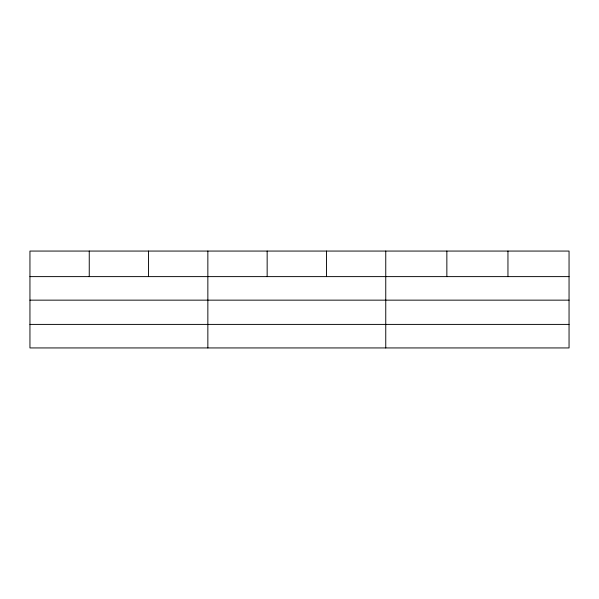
<?xml version="1.0" encoding="UTF-8"?>
<svg xmlns="http://www.w3.org/2000/svg" width="599" height="599" viewBox="0 0 599 599"><rect width="100%" height="100%" fill="white"/><g stroke="black" fill="none" stroke-linecap="round" stroke-linejoin="round"><path stroke-width="0.9" d="M569.05 300.151L569.05 251.063L29.95 251.063L29.95 347.937L569.05 347.937L569.05 300.151L29.95 300.151M29.95 276.618L569.05 276.618M29.95 324.403L569.05 324.403M507.952 251.063L507.952 276.618M446.854 251.063L446.854 276.618M385.756 251.063L385.756 347.937M326.455 251.063L326.455 276.618M267.154 251.063L267.154 276.618M207.853 251.063L207.853 347.937M148.552 251.063L148.552 276.618M89.251 251.063L89.251 276.618"/></g></svg>
